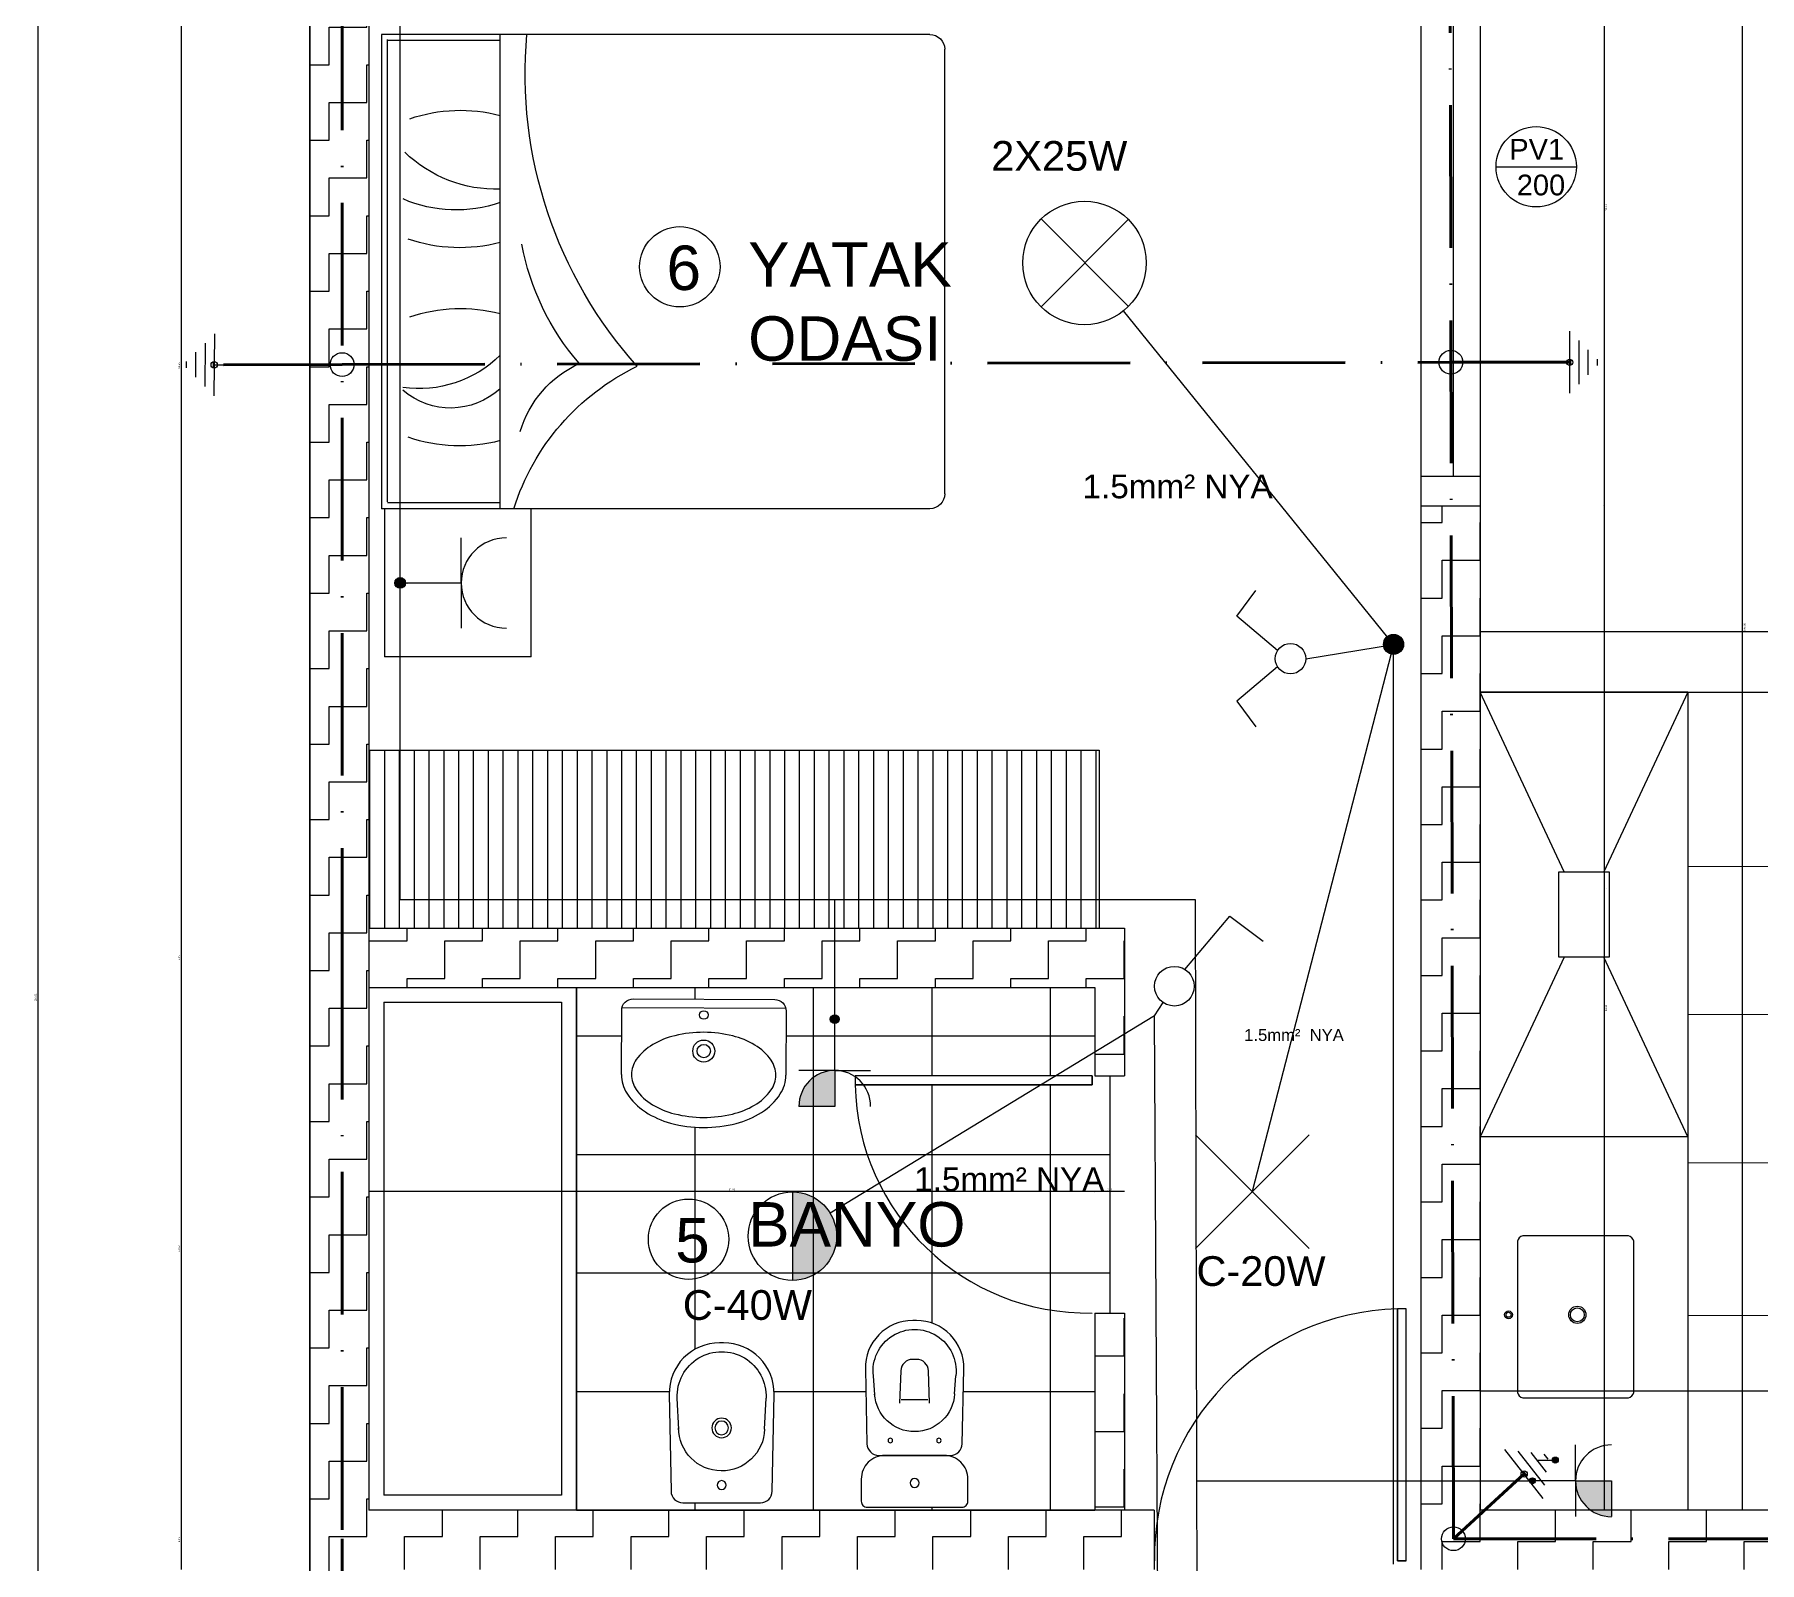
# Model space of a CAD drawing. Header units: millimetres. Extents: x 154 to 5560, y 36 to 724.
# Drawn here: x 1661.6 to 1806.7, y 348.1 to 476.6 of the extents above; entities that cross this region are included whole.
import ezdxf

# ---------------------------------------------------------------- set-up
doc = ezdxf.new("R2010")
doc.units = ezdxf.units.MM
doc.linetypes.add('ACAD_ISO10W100', pattern=[18, 12, -3, 0, -3])
for name, color, linetype in [('KUVVETLİ AKIM', 90, 'Continuous'), ('MİMARİ PLAN', 8, 'Continuous'), ('mobiliario', 252, 'Continuous'), ('SEMBOL LİSTESİ', 7, 'Continuous'), ('topraklama', 104, 'Continuous')]:
    doc.layers.add(name, color=color, linetype=linetype)
doc.styles.get("Standard").update_dxf_attribs({"font": 'arial.ttf'})
doc.styles.add('taho', font='tahoma.ttf')
doc.dimstyles.new('PATO', dxfattribs={"dimtxt": 0.15, "dimasz": 0.1, "dimexe": 0.02, "dimexo": 0, "dimgap": 0.1, "dimtad": 2, "dimzin": 1, "dimdsep": 46, "dimtxsty": 'taho', "dimblk": 'ARCHTICK', "dimcen": 0.1, "dimse1": 1, "dimse2": 1, "dimclrd": 256, "dimclre": 1, "dimclrt": 256, "dimadec": 0, "dimazin": 0, "dimtfac": 1, "dimtix": 1, "dimtmove": 0, "dimatfit": 3, "dimldrblk": 'ARCHTICK', "dimfxl": 1, "dimtolj": 1, "dimtzin": 0, "dimarcsym": 0})

# ---------------------------------------------------------------- blocks, each defined once
blk = doc.blocks.new('Bide (Alfa)')
blk.add_lwpolyline([(0.0393, 0.1707), (0.3669, 0.1768, -0.419647), (0.54, 0.0068), (0.54, -0.0068, -0.419647), (0.3669, -0.1768), (0.0393, -0.1707, -0.408801), (0, -0.1307), (0, 0.1307, -0.408801)], format="xyb", close=True)
for points in [[(0.2488, 0.1449), (0.353, 0.1498)], [(0.2471, -0.1449), (0.353, -0.1498)]]:
    blk.add_lwpolyline(points)
for centre, radius in [((0.0598, 0), 0.015), ((0.2527, 0), 0.033), ((0.2527, 0), 0.023)]:
    blk.add_circle(centre, radius)
for centre, radius, start, end in [((0.2527, 0), 0.145, 91.53378, 270), ((0.36, 0), 0.15, 267.32626, 92.68727)]:
    blk.add_arc(centre, radius, start, end)
blk = doc.blocks.new('Inodoro (Alfa)')
blk.add_line((0.3637, -0.045), (0.3637, 0.045))
for points in [[(0.02, 0.18), (0.095, 0.18, -0.414214), (0.175, 0.1), (0.175, -0.1, -0.414214), (0.095, -0.18), (0.02, -0.18, -0.414214), (0, -0.16), (0, 0.16, -0.414214)], [(0.2141, 0.1609), (0.4663, 0.1662, -0.420962), (0.63, 0.0063), (0.63, -0.0063, -0.420962), (0.4663, -0.1662), (0.2141, -0.1609, -0.407497), (0.175, -0.1209), (0.175, 0.1209, -0.407497)]]:
    blk.add_lwpolyline(points, format="xyb", close=True)
for points in [[(0.3825, 0.1348), (0.4433, 0.139)], [(0.3796, -0.1346), (0.4433, -0.139)]]:
    blk.add_lwpolyline(points)
blk.add_lwpolyline([(0.3513, 0.0506), (0.4606, 0.0468, -0.400574), (0.4988, 0.0068), (0.4988, -0.0068, -0.400574), (0.4606, -0.0468), (0.3513, -0.0506)], format="xyb")
for centre, radius in [((0.2251, 0.082), 0.0075), ((0.0819, 0), 0.015), ((0.2251, -0.082), 0.0075)]:
    blk.add_circle(centre, radius)
for centre, radius, start, end in [((0.39, 0), 0.135, 93.17103, 266.5168), ((0.46, 0), 0.14, 263.14977, 96.85023)]:
    blk.add_arc(centre, radius, start, end)
blk = doc.blocks.new('Lavabo 50 (Domo)')
blk.add_line((-0.2837, -0.03), (0.2837, -0.03))
for points in [[(-0.285, -0.2625), (-0.285, -0.04, -0.414214), (-0.245, 0), (0.245, 0, -0.414214), (0.285, -0.04), (0.285, -0.2625)], [(-0.285, -0.2625, 0.144534), (-0.2658, -0.3276, 0.107176), (-0.2015, -0.3915, 0.077729), (-0.1137, -0.4302, 0.064909), (0, -0.445, 0.064909), (0.1137, -0.4302, 0.077729), (0.2015, -0.3915, 0.107176), (0.2658, -0.3276, 0.144534), (0.285, -0.2625, 0.144534)]]:
    blk.add_lwpolyline(points, format="xyb")
blk.add_lwpolyline([(-0.25, -0.2625, 0.154232), (-0.2336, -0.3143, 0.106818), (-0.1768, -0.3668, 0.073468), (-0.1003, -0.3979, 0.059994), (0, -0.41, 0.059994), (0.1003, -0.3979, 0.073468), (0.1768, -0.3668, 0.106818), (0.2336, -0.3143, 0.154232), (0.25, -0.2625, 0.154232), (0.2336, -0.2107, 0.106818), (0.1768, -0.1582, 0.073468), (0.1003, -0.1271, 0.059994), (0, -0.115, 0.059994), (-0.1003, -0.1271, 0.073468), (-0.1768, -0.1582, 0.106818), (-0.2336, -0.2107, 0.154232)], format="xyb", close=True)
for centre, radius in [((0, -0.055), 0.015), ((0, -0.18), 0.038), ((0, -0.18), 0.023)]:
    blk.add_circle(centre, radius)
blk = doc.blocks.new('cama')
at = {"layer": 'mobiliario'}
for p, q in [((1571.2031, 1201.2835), (1573.0531, 1201.2835)), ((1572.6531, 1199.6835), (1572.6531, 1201.2835)), ((1572.6531, 1201.2635), (1573.0331, 1201.2635)), ((1573.0331, 1199.7065), (1573.0331, 1201.2665)), ((1573.0531, 1201.2835), (1573.0531, 1199.6835)), ((1571.1531, 1199.7335), (1571.1531, 1201.2335)), ((1571.2031, 1199.6835), (1573.0531, 1199.6835)), ((1572.6531, 1199.7035), (1573.0331, 1199.7035))]:
    blk.add_line(p, q, dxfattribs=at)
for centre, radius, start, end in [((1571.2031, 1201.2335), 0.05, 90, 180), ((1571.0939, 1201.1501), 1.4747, 318.03698, 5.18831), ((1572.7867, 1200.4946), 0.533, 71.25372, 104.50408), ((1572.6687, 1201.199), 0.4375, 267.9503, 314.41204), ((1572.8015, 1201.144), 0.4525, 250.84583, 293.30108), ((1571.7425, 1200.7307), 0.8515, 319.16834, 349.53351), ((1572.7898, 1201.0988), 0.5349, 255.20278, 288.96235), ((1572.7867, 1199.826), 0.533, 71.25372, 104.50408), ((1572.928, 1200.4805), 0.3921, 225.46948, 277.85533), ((1571.8439, 1199.4426), 0.8003, 17.51538, 64.34847), ((1572.2301, 1199.8368), 0.3712, 16.77731, 65.006), ((1572.8199, 1200.2691), 0.246, 227.28092, 311.0054), ((1572.7898, 1200.4302), 0.5349, 255.20278, 288.96235), ((1571.2031, 1199.7335), 0.05, 180, 270)]:
    blk.add_arc(centre, radius, start, end, dxfattribs=at)
blk = doc.blocks.new('_ARCHTICK')
at = {"color": 0, "linetype": 'ByBlock', "const_width": 0.15}
blk.add_lwpolyline([(-0.5, -0.5), (0.5, 0.5)], dxfattribs=at)
blk = doc.blocks.new('*D11')
at = {"layer": 'Defpoints', "color": 0, "transparency": 16777216}
for p in [(1686.07, 396.46), (1673.9, 352.48), (1686.07, 352.48)]:
    blk.add_point(p, dxfattribs=at)
at = {"layer": 'MİMARİ PLAN', "lineweight": -2, "transparency": 16777216}
blk.add_line((1673.9, 396.46), (1673.9, 352.48), dxfattribs=at)
at = {"layer": 'MİMARİ PLAN', "lineweight": -2, "transparency": 16777216, "xscale": 0.1, "yscale": 0.1, "zscale": 0.1}
for p, rotation in [((1673.9, 396.46), 90), ((1673.9, 352.48), 270)]:
    blk.add_blockref('_ARCHTICK', p, dxfattribs=dict(at, rotation=rotation))
at = {"layer": 'MİMARİ PLAN', "transparency": 16777216, "insert": (1673.72, 374.47), "char_height": 0.15, "attachment_point": 5, "rotation": 90, "style": 'taho'}
blk.add_mtext('\\A1;43.98', dxfattribs=at)
blk = doc.blocks.new('*D12')
at = {"layer": 'Defpoints', "color": 0, "transparency": 16777216}
for p in [(1686.07, 496.1), (1673.9, 401.45), (1686.07, 401.45)]:
    blk.add_point(p, dxfattribs=at)
at = {"layer": 'MİMARİ PLAN', "lineweight": -2, "transparency": 16777216}
blk.add_line((1673.9, 496.1), (1673.9, 401.45), dxfattribs=at)
at = {"layer": 'MİMARİ PLAN', "lineweight": -2, "transparency": 16777216, "xscale": 0.1, "yscale": 0.1, "zscale": 0.1}
for p, rotation in [((1673.9, 496.1), 90), ((1673.9, 401.45), 270)]:
    blk.add_blockref('_ARCHTICK', p, dxfattribs=dict(at, rotation=rotation))
at = {"layer": 'MİMARİ PLAN', "transparency": 16777216, "insert": (1673.72, 448.77), "char_height": 0.15, "attachment_point": 5, "rotation": 90, "style": 'taho'}
blk.add_mtext('\\A1;94.65', dxfattribs=at)
blk = doc.blocks.new('*D15')
at = {"layer": 'Defpoints', "color": 0, "transparency": 16777216}
for p in [(1783.18, 362.5), (1833.05, 352.48), (1783.18, 288.85)]:
    blk.add_point(p, dxfattribs=at)
at = {"layer": 'MİMARİ PLAN', "lineweight": -2, "transparency": 16777216}
blk.add_line((1833.05, 362.5), (1783.18, 362.5), dxfattribs=at)
at = {"layer": 'MİMARİ PLAN', "lineweight": -2, "transparency": 16777216, "xscale": 0.1, "yscale": 0.1, "zscale": 0.1, "rotation": 180}
blk.add_blockref('_ARCHTICK', (1783.18, 362.5), dxfattribs=at)
at = {"layer": 'MİMARİ PLAN', "lineweight": -2, "transparency": 16777216, "xscale": 0.1, "yscale": 0.1, "zscale": 0.1}
blk.add_blockref('_ARCHTICK', (1833.05, 362.5), dxfattribs=at)
at = {"layer": 'MİMARİ PLAN', "transparency": 16777216, "insert": (1808.12, 362.68), "char_height": 0.15, "attachment_point": 5, "style": 'taho'}
blk.add_mtext('\\A1;49.87', dxfattribs=at)
blk = doc.blocks.new('*D21')
at = {"layer": 'Defpoints', "color": 0, "transparency": 16777216}
for p in [(1717.98, 352.48), (1673.9, 347.49), (1722.96, 347.49)]:
    blk.add_point(p, dxfattribs=at)
at = {"layer": 'MİMARİ PLAN', "lineweight": -2, "transparency": 16777216}
blk.add_line((1673.9, 352.48), (1673.9, 347.49), dxfattribs=at)
at = {"layer": 'MİMARİ PLAN', "lineweight": -2, "transparency": 16777216, "xscale": 0.1, "yscale": 0.1, "zscale": 0.1}
for p, rotation in [((1673.9, 352.48), 90), ((1673.9, 347.49), 270)]:
    blk.add_blockref('_ARCHTICK', p, dxfattribs=dict(at, rotation=rotation))
at = {"layer": 'MİMARİ PLAN', "transparency": 16777216, "insert": (1673.72, 349.99), "char_height": 0.15, "attachment_point": 5, "rotation": 90, "style": 'taho'}
blk.add_mtext('\\A1;4.99', dxfattribs=at)
blk = doc.blocks.new('*D26')
at = {"layer": 'Defpoints', "color": 0, "transparency": 16777216}
for p in [(1684.7, 501.08), (1661.83, 290.15), (1684.7, 290.15)]:
    blk.add_point(p, dxfattribs=at)
at = {"layer": 'MİMARİ PLAN', "lineweight": -2, "transparency": 16777216}
blk.add_line((1661.83, 501.08), (1661.83, 290.15), dxfattribs=at)
at = {"layer": 'MİMARİ PLAN', "lineweight": -2, "transparency": 16777216, "xscale": 0.1, "yscale": 0.1, "zscale": 0.1}
for p, rotation in [((1661.83, 501.08), 90), ((1661.83, 290.15), 270)]:
    blk.add_blockref('_ARCHTICK', p, dxfattribs=dict(at, rotation=rotation))
at = {"layer": 'MİMARİ PLAN', "transparency": 16777216, "insert": (1661.65, 395.61), "char_height": 0.15, "attachment_point": 5, "rotation": 90, "style": 'taho'}
blk.add_mtext('\\A1;210.93', dxfattribs=at)
blk = doc.blocks.new('*D32')
at = {"layer": 'Defpoints', "color": 0, "transparency": 16777216}
for p in [(1717.98, 401.45), (1673.9, 396.46), (1722.96, 396.46)]:
    blk.add_point(p, dxfattribs=at)
at = {"layer": 'MİMARİ PLAN', "lineweight": -2, "transparency": 16777216}
blk.add_line((1673.9, 401.45), (1673.9, 396.46), dxfattribs=at)
at = {"layer": 'MİMARİ PLAN', "lineweight": -2, "transparency": 16777216, "xscale": 0.1, "yscale": 0.1, "zscale": 0.1}
for p, rotation in [((1673.9, 401.45), 90), ((1673.9, 396.46), 270)]:
    blk.add_blockref('_ARCHTICK', p, dxfattribs=dict(at, rotation=rotation))
at = {"layer": 'MİMARİ PLAN', "transparency": 16777216, "insert": (1673.72, 398.95), "char_height": 0.15, "attachment_point": 5, "rotation": 90, "style": 'taho'}
blk.add_mtext('\\A1;4.99', dxfattribs=at)
blk = doc.blocks.new('*D39')
at = {"layer": 'Defpoints', "color": 0, "transparency": 16777216}
for p in [(1783.18, 487.2), (1783.18, 436.96), (1793.6, 436.96)]:
    blk.add_point(p, dxfattribs=at)
at = {"layer": 'MİMARİ PLAN', "lineweight": -2, "transparency": 16777216}
blk.add_line((1793.6, 487.2), (1793.6, 436.96), dxfattribs=at)
at = {"layer": 'MİMARİ PLAN', "lineweight": -2, "transparency": 16777216, "xscale": 0.1, "yscale": 0.1, "zscale": 0.1}
for p, rotation in [((1793.6, 487.2), 90), ((1793.6, 436.96), 270)]:
    blk.add_blockref('_ARCHTICK', p, dxfattribs=dict(at, rotation=rotation))
at = {"layer": 'MİMARİ PLAN', "transparency": 16777216, "insert": (1793.78, 462.08), "char_height": 0.15, "attachment_point": 5, "rotation": 90, "style": 'taho'}
blk.add_mtext('\\A1;50.23', dxfattribs=at)
blk = doc.blocks.new('*D40')
at = {"layer": 'Defpoints', "color": 0, "transparency": 16777216}
for p in [(1783.18, 436.96), (1783.18, 352.48), (1793.6, 352.48)]:
    blk.add_point(p, dxfattribs=at)
at = {"layer": 'MİMARİ PLAN', "lineweight": -2, "transparency": 16777216}
blk.add_line((1793.6, 436.96), (1793.6, 352.48), dxfattribs=at)
at = {"layer": 'MİMARİ PLAN', "lineweight": -2, "transparency": 16777216, "xscale": 0.1, "yscale": 0.1, "zscale": 0.1}
for p, rotation in [((1793.6, 436.96), 90), ((1793.6, 352.48), 270)]:
    blk.add_blockref('_ARCHTICK', p, dxfattribs=dict(at, rotation=rotation))
at = {"layer": 'MİMARİ PLAN', "transparency": 16777216, "insert": (1793.78, 394.72), "char_height": 0.15, "attachment_point": 5, "rotation": 90, "style": 'taho'}
blk.add_mtext('\\A1;84.48', dxfattribs=at)
blk = doc.blocks.new('*D41')
at = {"layer": 'Defpoints', "color": 0, "transparency": 16777216}
for p in [(1783.18, 501.08), (1783.18, 352.48), (1805.23, 352.48)]:
    blk.add_point(p, dxfattribs=at)
at = {"layer": 'MİMARİ PLAN', "lineweight": -2, "transparency": 16777216}
blk.add_line((1805.23, 501.08), (1805.23, 352.48), dxfattribs=at)
at = {"layer": 'MİMARİ PLAN', "lineweight": -2, "transparency": 16777216, "xscale": 0.1, "yscale": 0.1, "zscale": 0.1}
for p, rotation in [((1805.23, 501.08), 90), ((1805.23, 352.48), 270)]:
    blk.add_blockref('_ARCHTICK', p, dxfattribs=dict(at, rotation=rotation))
at = {"layer": 'MİMARİ PLAN', "transparency": 16777216, "insert": (1805.41, 426.78), "char_height": 0.15, "attachment_point": 5, "rotation": 90, "style": 'taho'}
blk.add_mtext('\\A1;148.60', dxfattribs=at)
blk = doc.blocks.new('*D57')
at = {"layer": 'Defpoints', "color": 0, "transparency": 16777216}
for p in [(1783.18, 426.38), (1783.18, 404.84), (1911.09, 404.84)]:
    blk.add_point(p, dxfattribs=at)
at = {"layer": 'MİMARİ PLAN', "lineweight": -2, "transparency": 16777216}
blk.add_line((1911.09, 426.38), (1783.18, 426.38), dxfattribs=at)
at = {"layer": 'MİMARİ PLAN', "lineweight": -2, "transparency": 16777216, "xscale": 0.1, "yscale": 0.1, "zscale": 0.1, "rotation": 180}
blk.add_blockref('_ARCHTICK', (1783.18, 426.38), dxfattribs=at)
at = {"layer": 'MİMARİ PLAN', "lineweight": -2, "transparency": 16777216, "xscale": 0.1, "yscale": 0.1, "zscale": 0.1}
blk.add_blockref('_ARCHTICK', (1911.09, 426.38), dxfattribs=at)
at = {"layer": 'MİMARİ PLAN', "transparency": 16777216, "insert": (1847.14, 426.55), "char_height": 0.15, "attachment_point": 5, "style": 'taho'}
blk.add_mtext('\\A1;127.91', dxfattribs=at)
blk = doc.blocks.new('*D92')
at = {"layer": 'Defpoints', "color": 0, "transparency": 16777216}
for p in [(1689.69, 379.28), (1689.69, 349.3), (1750.77, 349.3)]:
    blk.add_point(p, dxfattribs=at)
at = {"layer": 'MİMARİ PLAN', "lineweight": -2, "transparency": 16777216}
blk.add_line((1750.77, 379.28), (1689.69, 379.28), dxfattribs=at)
at = {"layer": 'MİMARİ PLAN', "lineweight": -2, "transparency": 16777216, "xscale": 0.1, "yscale": 0.1, "zscale": 0.1, "rotation": 180}
blk.add_blockref('_ARCHTICK', (1689.69, 379.28), dxfattribs=at)
at = {"layer": 'MİMARİ PLAN', "lineweight": -2, "transparency": 16777216, "xscale": 0.1, "yscale": 0.1, "zscale": 0.1}
blk.add_blockref('_ARCHTICK', (1750.77, 379.28), dxfattribs=at)
at = {"layer": 'MİMARİ PLAN', "transparency": 16777216, "insert": (1720.23, 379.45), "char_height": 0.15, "attachment_point": 5, "style": 'taho'}
blk.add_mtext('\\A1;61.08', dxfattribs=at)
blk = doc.blocks.new('*D93')
at = {"layer": 'Defpoints', "color": 0, "transparency": 16777216}
for p in [(1750.77, 379.28), (1753.26, 365.87), (1750.77, 349.3)]:
    blk.add_point(p, dxfattribs=at)
at = {"layer": 'MİMARİ PLAN', "lineweight": -2, "transparency": 16777216}
blk.add_line((1753.26, 379.28), (1750.77, 379.28), dxfattribs=at)
at = {"layer": 'MİMARİ PLAN', "lineweight": -2, "transparency": 16777216, "xscale": 0.1, "yscale": 0.1, "zscale": 0.1, "rotation": 180}
blk.add_blockref('_ARCHTICK', (1750.77, 379.28), dxfattribs=at)
at = {"layer": 'MİMARİ PLAN', "lineweight": -2, "transparency": 16777216, "xscale": 0.1, "yscale": 0.1, "zscale": 0.1}
blk.add_blockref('_ARCHTICK', (1753.26, 379.28), dxfattribs=at)
at = {"layer": 'MİMARİ PLAN', "transparency": 16777216, "insert": (1752.02, 379.45), "char_height": 0.15, "attachment_point": 5, "style": 'taho'}
blk.add_mtext('\\A1;2.49', dxfattribs=at)

msp = doc.modelspace()

# ---------------------------------------------------------------- hatches: boundary and pattern name
at = {"layer": 'KUVVETLİ AKIM'}
h = msp.add_hatch(color=256, dxfattribs=at)
h.dxf.hatch_style = 1
h.paths.add_polyline_path([(1692.315, 430.941), (1692.315, 430.488), (1692.767, 430.488, 0.4142136)])
h.paths.add_polyline_path([(1692.767, 430.488), (1692.315, 430.488), (1692.315, 430.036, 0.4142136)])
h.paths.add_polyline_path([(1692.315, 430.488), (1692.315, 430.941, 0.4142136), (1691.862, 430.488, 0.4142136), (1692.315, 430.036)])
h = msp.add_hatch(color=256, dxfattribs=at)
h.dxf.hatch_style = 1
h.paths.add_polyline_path([(1775.357, 425.973), (1775.888, 425.318), (1775.888, 424.476, 0.4142136), (1776.73, 425.318, 0.6310589)])
h.paths.add_polyline_path([(1775.357, 425.973, 0.2261973), (1775.045, 425.318, 0.0404664), (1775.056, 425.183), (1775.888, 425.318)])
h.paths.add_polyline_path([(1775.888, 425.318), (1775.056, 425.183, 0.2974312), (1775.677, 424.502)])
h.paths.add_polyline_path([(1775.888, 425.318), (1775.677, 424.502, 0.0632405), (1775.888, 424.476)], flags=17)
h = msp.add_hatch(color=256, dxfattribs=at)
h.dxf.hatch_style = 1
h.paths.add_polyline_path([(1728.502, 393.783, 0.4142136), (1728.876, 393.41), (1728.876, 393.783), (1729.249, 393.783, 1.0001915)])
h.paths.add_polyline_path([(1729.249, 393.783), (1728.876, 393.783), (1728.876, 393.41, 0.4141014)], flags=0)
h = msp.add_hatch(color=256, dxfattribs=at)
h.dxf.hatch_style = 1
h.paths.add_polyline_path([(1729.249, 393.783), (1728.876, 393.783), (1728.876, 393.41, 0.4141014)])
h = msp.add_hatch(color=256, dxfattribs=at)
h.dxf.hatch_style = 1
h.paths.add_polyline_path([(1789.245, 356.69), (1789.498, 356.69), (1789.751, 356.69, 1)])
h.paths.add_polyline_path([(1789.751, 356.69), (1789.498, 356.69), (1789.245, 356.69, 1)])
h = msp.add_hatch(color=256, dxfattribs=at)
h.dxf.hatch_style = 1
h.paths.add_polyline_path([(1787.322, 354.949), (1787.575, 354.949), (1787.828, 354.949, 1)])
h.paths.add_polyline_path([(1787.828, 354.949), (1787.575, 354.949), (1787.322, 354.949, 1)])
at = {"layer": 'MİMARİ PLAN'}
h = msp.add_hatch(dxfattribs=at)
h.set_pattern_fill('ZIGZAG', color=256, style=0)
h.set_pattern_definition([(0, (1721.262, 588.375), (3.175, 3.175), [3.175, -3.175]), (90, (1724.437, 588.375), (-3.175, 3.175), [3.175, -3.175])])
h.paths.add_polyline_path([(1689.687, 347.494), (1714.621, 347.494), (1755.757, 347.494), (1755.757, 352.481), (1689.687, 352.481), (1689.687, 496.096), (1702.157, 496.096), (1702.157, 501.082), (1684.701, 501.082), (1684.701, 290.148), (1708.387, 290.148), (1708.387, 295.134), (1689.687, 295.134)])
h = msp.add_hatch(dxfattribs=at)
h.set_pattern_fill('ZIGZAG', color=256, style=0)
h.set_pattern_definition([(0, (1716.4898, 622.8853), (3.175, 3.175), [3.175, -3.175]), (90, (1719.6648, 622.8853), (-3.175, 3.175), [3.175, -3.175])])
h.paths.add_polyline_path([(1783.183, 436.965), (1778.197, 436.965), (1778.197, 347.494), (1783.183, 347.494), (1833.05, 347.494), (1833.05, 352.481), (1783.183, 352.481)])
h = msp.add_hatch(dxfattribs=at)
h.set_pattern_fill('_USER', color=256, scale=1.246665, angle=90, pattern_type=0)
h.set_pattern_definition([(90, (-57556.7487, -20606.3224), (-1.24666524, 8e-17), [])])
h.paths.add_polyline_path([(1751.132, 416.406), (1689.687, 416.406), (1689.687, 401.446), (1751.132, 401.446)])
h = msp.add_hatch(dxfattribs=at)
h.set_pattern_fill('ZIGZAG', color=256, style=0)
h.set_pattern_definition([(0, (1721.462, 590.875), (3.175, 3.175), [3.175, -3.175]), (90, (1724.637, 590.875), (-3.175, 3.175), [3.175, -3.175])])
h.paths.add_polyline_path([(1753.264, 401.446), (1689.687, 401.446), (1689.687, 396.459), (1750.77, 396.459), (1750.77, 389.01), (1753.264, 389.01)])
h.paths.add_polyline_path([(1753.264, 369.047), (1750.77, 369.047), (1750.77, 352.481), (1753.264, 352.481)])
h = msp.add_hatch(dxfattribs=at)
h.set_pattern_fill('_USER,_O', color=256, scale=9.973322, double=1, pattern_type=0)
h.set_pattern_definition([(0, (1707.141, 352.481), (0, 9.9733), []), (90, (1707.141, 352.481), (-9.9733, 6e-16), [])])
h.paths.add_polyline_path([(1752.017, 389.01), (1750.77, 389.01), (1750.77, 396.459), (1707.141, 396.459), (1707.141, 352.481), (1750.77, 352.481), (1750.77, 369.047), (1752.017, 369.047)])
h.paths.add_polyline_path([(1723.768, 362.24), (1723.617, 354.072, -0.4088006), (1722.62, 353.094), (1716.1, 353.094, -0.4088006), (1715.103, 354.072), (1714.952, 362.24, -0.4196473), (1719.19, 366.558), (1719.53, 366.558, -0.4196473)], flags=16)
h.paths.add_polyline_path([(1723.096, 361.894), (1722.974, 359.298, -0.9603129), (1715.75, 359.199), (1715.624, 361.895, -1.047913)], flags=0)
h.paths.add_polyline_path([(1735.437, 368.433), (1735.75, 368.433, -0.4198898), (1739.739, 364.366), (1739.605, 358.066, -0.4085601), (1738.608, 357.088), (1738.087, 357.088, -0.4142136), (1740.082, 355.093), (1740.082, 353.223, -0.4142136), (1739.583, 352.725), (1731.604, 352.725, -0.4142136), (1731.106, 353.223), (1731.106, 355.093, -0.4142136), (1733.1, 357.088), (1732.579, 357.088, -0.4074975), (1731.582, 358.062), (1731.449, 364.352, -0.4209617)], flags=16)
h.paths.add_polyline_path([(1739.059, 363.778), (1738.955, 362.262, -0.9358352), (1732.238, 362.189), (1732.128, 363.778, -1.127322)], flags=0)
h.paths.add_polyline_path([(1730.592, 388.262), (1730.592, 389.01), (1750.539, 389.01), (1750.539, 388.262), (1732.587, 388.262)], flags=16)
h.paths.add_polyline_path([(1720.183, 359.395, -1), (1718.537, 359.395, -1)], flags=0)
h.paths.add_polyline_path([(1719.934, 359.395, -1), (1718.787, 359.395, -1)], flags=0)
h.paths.add_polyline_path([(1733.736, 358.336, -1), (1733.362, 358.336, -1)], flags=0)
h.paths.add_polyline_path([(1720.59, 385.016, -0.0649089), (1717.828, 384.668, -0.0649089), (1715.069, 385.04, -0.0777285), (1712.941, 385.987, -0.107176), (1711.388, 387.547, -0.1445341), (1710.929, 389.129), (1710.952, 394.531, -0.4142136), (1711.928, 395.497), (1723.823, 395.445, -0.4142136), (1724.79, 394.47), (1724.766, 389.068, -0.1445341), (1724.293, 387.49, -0.107176), (1722.726, 385.944, -0.0777285)], flags=16)
h.paths.add_polyline_path([(1720.267, 385.8, -0.0599938), (1717.832, 385.518, -0.0599938), (1715.399, 385.822, -0.0734683), (1713.545, 386.585, -0.1068178), (1712.17, 387.867, -0.154232), (1711.778, 389.125, -0.154232), (1712.181, 390.38, -0.1068178), (1713.567, 391.649, -0.0734683), (1715.428, 392.397, -0.0599938), (1717.863, 392.679, -0.0599938), (1720.296, 392.376, -0.0734683), (1722.15, 391.612, -0.1068178), (1723.525, 390.33, -0.154232), (1723.917, 389.072, -0.154232), (1723.514, 387.817, -0.1068178), (1722.128, 386.548, -0.0734683)], flags=0)
h.paths.add_polyline_path([(1719.734, 354.585, -1), (1718.986, 354.585, -1)], flags=0)
h.paths.add_polyline_path([(1737.825, 358.336, -1), (1737.451, 358.336, -1)], flags=0)
h.paths.add_polyline_path([(1735.968, 354.767, -1), (1735.22, 354.767, -1)], flags=0)
h.paths.add_polyline_path([(1716.934, 391.101, -1), (1718.779, 391.101, -1)], flags=0)
h.paths.add_polyline_path([(1717.298, 391.101, -1), (1718.415, 391.101, -1)], flags=0)
h.paths.add_polyline_path([(1717.505, 394.136, -1), (1718.234, 394.136, -1)], flags=0)
at = {"layer": 'SEMBOL LİSTESİ'}
h = msp.add_hatch(dxfattribs=at)
h.set_pattern_fill('ANGLE', color=256, scale=0.261358, angle=269.62075)
h.set_pattern_definition([(269.6207, (1589.2906, 501.647), (1.825546, -0.012084), [1.3277, -0.497887]), (359.6207, (1589.2906, 501.647), (0.012084, 1.825546), [1.3277, -0.497887])])
h.paths.add_polyline_path([(1676.407, 448.836, 1), (1676.929, 448.836, 1)])
h = msp.add_hatch(dxfattribs=at)
h.set_pattern_fill('ANGLE', color=256, scale=0.261358, angle=90)
h.set_pattern_definition([(90, (1878.4328, 396.819), (-1.825586, 6e-16), [1.3277, -0.497887]), (180, (1878.4328, 396.819), (-7e-16, -1.825586), [1.3277, -0.497887])])
h.paths.add_polyline_path([(1790.969, 449.05, 1), (1790.446, 449.05, 1)])
h = msp.add_hatch(color=256, dxfattribs=at)
h.dxf.hatch_style = 1
h.paths.add_polyline_path([(1725.857, 386.451), (1728.876, 386.451), (1728.876, 389.469, 0.4142136)])
h = msp.add_hatch(color=256, dxfattribs=at)
h.dxf.hatch_style = 1
h.paths.add_polyline_path([(1725.313, 371.804, 0.4142136), (1729.035, 375.526, 0.4142136), (1725.313, 379.248)])
h = msp.add_hatch(dxfattribs=at)
h.set_pattern_fill('ANGLE', color=256, scale=0.261358, angle=128.09578)
h.set_pattern_definition([(128.0958, (1888.1405, 368.5443), (-1.4367, -1.126346), [1.3277, -0.497887]), (218.0958, (1888.1405, 368.5443), (1.126346, -1.4367), [1.3277, -0.497887])])
h.paths.add_polyline_path([(1787.138, 355.525, 1), (1786.616, 355.525, 1)])
h = msp.add_hatch(color=256, dxfattribs=at)
h.dxf.hatch_style = 1
h.paths.add_polyline_path([(1794.216, 351.931), (1794.216, 354.949), (1791.197, 354.949, 0.4142136)])

# ---------------------------------------------------------------- linework, layer by layer
at = {"layer": 'KUVVETLİ AKIM'}
for p, q in [((1692.315, 430.488), (1692.315, 482.859)), ((1775.888, 425.318), (1753.159, 453.369)), ((1692.315, 403.827), (1692.315, 430.488)), ((1692.315, 430.488), (1692.815, 430.488)), ((1692.815, 430.488), (1692.892, 430.477)), ((1775.888, 425.318), (1764.002, 379.276)), ((1768.498, 424.112), (1775.888, 425.318)), ((1775.888, 412.088), (1775.888, 425.318)), ((1775.888, 402.955), (1775.888, 412.088)), ((1759.217, 403.827), (1692.315, 403.827)), ((1728.876, 393.783), (1728.876, 403.827)), ((1759.461, 316.05), (1759.217, 403.827)), ((1775.888, 379.276), (1775.888, 402.955)), ((1755.767, 394.064), (1756.515, 395.176)), ((1755.767, 394.064), (1728.492, 377.461)), ((1728.876, 393.092), (1728.876, 393.783)), ((1756.34, 298.462), (1755.767, 394.064)), ((1775.888, 376.435), (1775.888, 379.276)), ((1775.888, 374.163), (1775.888, 376.435)), ((1775.888, 347.938), (1775.888, 374.163)), ((1788.012, 356.69), (1789.498, 356.69)), ((1759.353, 354.949), (1786.089, 354.949)), ((1786.089, 354.949), (1787.575, 354.949))]:
    msp.add_line(p, q, dxfattribs=at)
for centre, radius in [((1692.315, 430.488), 0.453), ((1775.888, 425.318), 0.843), ((1728.876, 393.783), 0.373), ((1789.498, 356.69), 0.253), ((1787.575, 354.949), 0.253)]:
    msp.add_circle(centre, radius, dxfattribs=at)
at = {"layer": 'MİMARİ PLAN', "ltscale": 0.2}
for p, q in [((1684.701, 501.082), (1684.701, 290.148)), ((1689.687, 496.096), (1689.687, 352.481))]:
    msp.add_line(p, q, dxfattribs=at)
at = {"layer": 'MİMARİ PLAN'}
for p, q in [((1778.197, 487.196), (1778.197, 436.965)), ((1783.183, 487.196), (1783.183, 436.965)), ((1780.898, 484.702), (1780.898, 439.458)), ((1784.51, 465.498), (1791.272, 465.498)), ((1778.197, 439.458), (1783.183, 439.458)), ((1778.197, 436.965), (1783.183, 436.965)), ((1778.197, 436.965), (1778.197, 347.494)), ((1783.183, 436.965), (1783.183, 352.481)), ((1690.989, 436.732), (1690.989, 424.265, 7.433)), ((1703.346, 436.732), (1690.989, 436.732)), ((1703.346, 424.265, 7.433), (1703.346, 436.732)), ((1703.346, 424.265, 7.433), (1690.989, 424.265, 7.433)), ((1783.183, 421.285), (1800.637, 421.285)), ((1783.183, 421.285), (1911.095, 421.285)), ((1800.637, 421.285), (1783.183, 421.285)), ((1790.236, 406.172), (1783.183, 421.285)), ((1800.637, 421.285), (1793.584, 406.172)), ((1800.637, 421.285), (1800.637, 352.481)), ((1689.687, 416.406), (1751.132, 416.406)), ((1751.132, 416.406), (1751.132, 401.446)), ((1689.687, 401.446), (1753.264, 401.446)), ((1753.264, 401.446), (1753.264, 389.01)), ((1790.236, 398.998), (1783.183, 383.885)), ((1800.637, 383.885), (1793.584, 398.998)), ((1689.687, 396.459), (1750.77, 396.459)), ((1707.141, 396.459), (1707.141, 352.481)), ((1750.77, 396.459), (1750.77, 389.01)), ((1690.934, 395.212), (1690.934, 353.728)), ((1690.934, 395.212), (1705.894, 395.212)), ((1705.894, 395.212), (1705.894, 353.728)), ((1750.77, 389.01), (1753.264, 389.01)), ((1752.017, 389.01), (1752.017, 369.047)), ((1800.637, 383.885), (1783.183, 383.885)), ((1750.77, 369.047), (1750.77, 352.481)), ((1750.77, 369.047), (1753.264, 369.047)), ((1753.264, 369.047), (1753.264, 352.481)), ((1705.894, 353.728), (1690.934, 353.728)), ((1755.757, 352.481), (1689.687, 352.481)), ((1755.757, 352.481), (1755.757, 347.494)), ((1833.05, 352.481), (1783.183, 352.481))]:
    msp.add_line(p, q, dxfattribs=at)
at = {"layer": 'MİMARİ PLAN', "lineweight": 9, "ltscale": 0.06}
for p, q in [((1906.108, 406.637), (1800.637, 406.637)), ((1906.108, 394.171), (1800.637, 394.171)), ((1906.108, 381.704), (1800.637, 381.704)), ((1906.108, 368.854), (1800.637, 368.854))]:
    msp.add_line(p, q, dxfattribs=at)
at = {"layer": 'MİMARİ PLAN'}
for points in [[(1985.895, 62.683), (1684.701, 62.683), (1684.701, 676.042), (1985.895, 676.042), (1985.895, 62.683)], [(1786.305, 375.099), (1786.305, 362.386)], [(1795.647, 375.551), (1786.754, 375.551)], [(1796.096, 362.386), (1796.096, 375.099)], [(1786.754, 361.934), (1795.647, 361.934)]]:
    msp.add_lwpolyline(points, dxfattribs=at)
for points in [[(1789.801, 406.172), (1794.02, 406.172), (1794.02, 398.998), (1789.801, 398.998)], [(1793.799, 404.78), (1793.799, 404.78), (1793.799, 404.78), (1793.799, 404.78)]]:
    msp.add_lwpolyline(points, close=True, dxfattribs=at)
for points in [[(1750.539, 389.01), (1730.592, 389.01), (1730.592, 388.262), (1732.587, 388.262), (1750.539, 388.262), (1750.539, 389.01), (1750.539, 388.262), (1730.592, 388.262, 0.4137937), (1750.539, 369.063, 1.2315284)], [(1776.961, 348.21), (1776.961, 369.403), (1776.213, 369.403), (1776.213, 348.21), (1776.213, 348.21), (1776.961, 348.21), (1776.213, 348.21), (1776.213, 369.403, 0.4110686), (1755.768, 348.21, 0.9647059)]]:
    msp.add_lwpolyline(points, format="xyb", dxfattribs=at)
for centre, radius in [((1787.891, 465.498), 3.381), ((1715.845, 457.083), 3.381), ((1716.575, 375.27), 3.381), ((1785.565, 368.914), 0.328), ((1785.565, 368.914), 0.211), ((1791.35, 368.914), 0.724), ((1791.35, 368.914), 0.588)]:
    msp.add_circle(centre, radius, dxfattribs=at)
for centre, start, end in [((1786.862, 374.995), 100.91365, 169.44477), ((1795.54, 374.995), 10.55523, 79.08635), ((1786.862, 362.49), 190.55523, 259.08635), ((1795.54, 362.49), 280.91365, 349.44477)]:
    msp.add_arc(centre, 0.566, start, end, dxfattribs=at)
at = {"layer": 'SEMBOL LİSTESİ', "color": 7, "linetype": 'Continuous'}
for p, q in [((1746.259, 453.75), (1753.604, 461.095)), ((1753.604, 453.75), (1746.259, 461.095)), ((1768.788, 374.491), (1759.217, 384.061)), ((1759.217, 374.491), (1768.788, 384.061))]:
    msp.add_line(p, q, dxfattribs=at)
at = {"layer": 'SEMBOL LİSTESİ'}
for p, q in [((1676.685, 451.45), (1676.651, 446.223)), ((1790.708, 446.437), (1790.708, 451.664)), ((1675.107, 449.892), (1675.093, 447.801)), ((1675.896, 450.671), (1675.872, 447.012)), ((1791.492, 447.221), (1791.492, 450.88)), ((1792.276, 448.005), (1792.276, 450.096)), ((1674.317, 449.113), (1674.314, 448.59)), ((1676.668, 448.836), (1677.452, 448.831)), ((1790.708, 449.05), (1789.924, 449.05)), ((1793.06, 448.789), (1793.06, 449.312)), ((1697.451, 430.477), (1697.451, 434.276)), ((1697.451, 430.477), (1692.892, 430.477)), ((1697.451, 430.477), (1697.451, 426.678)), ((1728.876, 389.469), (1728.876, 393.092)), ((1728.876, 389.469), (1725.857, 389.469)), ((1728.876, 389.469), (1731.894, 389.469)), ((1728.876, 389.469), (1728.876, 386.451)), ((1728.876, 386.451), (1725.857, 386.451)), ((1725.313, 379.248), (1725.313, 371.804)), ((1788.49, 353.468), (1785.265, 357.582)), ((1788.623, 354.569), (1786.365, 357.448)), ((1788.756, 355.67), (1787.466, 357.315)), ((1788.89, 356.771), (1788.567, 357.182)), ((1791.197, 354.949), (1791.197, 357.968)), ((1786.877, 355.525), (1786.26, 355.041)), ((1791.197, 354.949), (1787.575, 354.949)), ((1791.197, 354.949), (1791.197, 351.931)), ((1791.197, 354.949), (1794.216, 354.949)), ((1794.216, 354.949), (1794.216, 351.931))]:
    msp.add_line(p, q, dxfattribs=at)
at = {"layer": 'SEMBOL LİSTESİ', "color": 7}
for p, q in [((1762.699, 427.696), (1764.308, 429.855)), ((1766.136, 424.799), (1762.699, 427.696)), ((1766.136, 423.425), (1762.699, 420.529)), ((1762.699, 420.529), (1764.308, 418.37)), ((1758.341, 397.969), (1762.114, 402.446)), ((1762.114, 402.446), (1764.926, 400.351))]:
    msp.add_line(p, q, dxfattribs=at)
for centre, radius in [((1749.889, 457.404), 5.194), ((1767.217, 424.112), 1.281), ((1757.447, 396.56), 1.668)]:
    msp.add_circle(centre, radius, dxfattribs=at)
at = {"layer": 'SEMBOL LİSTESİ'}
for centre, radius in [((1780.715, 449.05), 1), ((1676.668, 448.836), 0.261), ((1687.427, 448.854), 1), ((1790.708, 449.05), 0.261), ((1725.313, 375.526), 3.722), ((1786.877, 355.525), 0.261), ((1780.924, 350.071), 1)]:
    msp.add_circle(centre, radius, dxfattribs=at)
for centre, radius, start, end in [((1701.249, 430.477), 3.799, 90, 270), ((1728.876, 386.451), 3.019, 0, 180), ((1794.216, 354.949), 3.019, 90, 270)]:
    msp.add_arc(centre, radius, start, end, dxfattribs=at)
at = {"layer": 'topraklama', "linetype": 'ACAD_ISO10W100', "lineweight": 60}
for p, q in [((1687.427, 498.672), (1687.427, 399.036)), ((1780.924, 350.071), (1780.612, 498.36)), ((1687.427, 448.854), (1677.452, 448.831)), ((1687.427, 448.854), (1780.715, 449.05)), ((1780.715, 449.05), (1790.708, 449.05)), ((1687.427, 399.036), (1687.427, 350.071)), ((1780.924, 350.071), (1786.877, 355.525)), ((1687.427, 350.071), (1687.427, 292.724)), ((1780.924, 350.071), (1908.835, 350.071))]:
    msp.add_line(p, q, dxfattribs=at)

# ---------------------------------------------------------------- block references
at = {"layer": 'MİMARİ PLAN', "xscale": -24.93330478854162, "yscale": 24.93330478854162, "zscale": 24.93330478854162}
msp.add_blockref('cama', (40912.166, -29475.341), dxfattribs=at)
at = {"layer": 'MİMARİ PLAN'}
for name, p, xscale, yscale, zscale, rotation in [('Lavabo 50 (Domo)', (1717.875, 395.471), 24.27686269728546, 24.27686269728546, 24.27686269728546, 359.7490825981159), ('Inodoro (Alfa)', (1735.594, 352.725), -24.93330478854162, 24.93330478854162, 24.93330478854162, 270.0000000006721), ('Bide (Alfa)', (1719.36, 353.094), -24.93330478854162, 24.93330478854162, 24.93330478854162, 270.0000000006721)]:
    msp.add_blockref(name, p, dxfattribs=dict(at, xscale=xscale, yscale=yscale, zscale=zscale, rotation=rotation))

# ---------------------------------------------------------------- texts
at = {"attachment_point": 1}
for s, width, insert, char_height in [('2X25W', 21.27453, (1742.041, 467.663), 2.5), ('1.5mm² NYA', 16.33195, (1749.731, 439.607), 2), ('1.5mm²  NYA', 8.58477, (1763.323, 392.952), 1), ('1.5mm² NYA', 16.33195, (1735.566, 381.318), 2), ('C-20W', 21.27453, (1759.308, 373.842), 2.5), ('C-40W', 21.27453, (1716.093, 370.987), 2.5)]:
    msp.add_mtext_dynamic_manual_height_columns(s, width=width, gutter_width=20, heights=[0], dxfattribs=dict(at, insert=insert, char_height=char_height))
at = {"layer": 'MİMARİ PLAN', "attachment_point": 1}
for s, width, insert, char_height in [('PV1', 3.74, (1785.631, 467.844), 1.7453), ('200', 3.74, (1786.26, 464.837), 1.7453), ('6', 3.74, (1714.725, 458.869), 3.74), ('YATAK  ODASI', 29.10103, (1721.591, 459.153), 3.74), ('BANYO', 29.10103, (1721.591, 378.395), 3.74), ('5', 3.74, (1715.454, 377.055), 3.74)]:
    msp.add_mtext_dynamic_manual_height_columns(s, width=width, gutter_width=311.666, heights=[0], dxfattribs=dict(at, insert=insert, char_height=char_height))

# ---------------------------------------------------------------- dimensions: what is measured, and where the dimension line sits
at = {"layer": 'MİMARİ PLAN'}
for base, p1, p2, picture, middle in [((1661.827, 290.148), (1684.701, 501.082), (1684.701, 290.148), '*D26', (1661.649, 395.615)), ((1805.234, 352.481), (1783.183, 501.082), (1783.183, 352.481), '*D41', (1805.412, 426.782)), ((1673.901, 401.446), (1686.075, 496.096), (1686.075, 401.446), '*D12', (1673.723, 448.771)), ((1793.602, 436.965), (1783.183, 487.196), (1783.183, 436.965), '*D39', (1793.78, 462.08)), ((1793.602, 352.481), (1783.183, 436.965), (1783.183, 352.481), '*D40', (1793.781, 394.723)), ((1673.901, 396.459), (1717.977, 401.446), (1722.964, 396.459), '*D32', (1673.723, 398.952)), ((1673.901, 352.481), (1686.075, 396.459), (1686.075, 352.481), '*D11', (1673.722, 374.47)), ((1673.901, 347.494), (1717.977, 352.481), (1722.964, 347.494), '*D21', (1673.723, 349.988))]:
    dim = msp.add_linear_dim(base=base, p1=p1, p2=p2, angle=90, dimstyle='PATO', dxfattribs=at)
    dim.commit()
    dim.dimension.update_dxf_attribs({"geometry": picture, "text_midpoint": middle})
for base, p1, p2, picture, middle in [((1783.183, 426.376), (1911.095, 404.843), (1783.183, 404.843), '*D57', (1847.139, 426.554)), ((1689.687, 379.276), (1750.77, 349.3), (1689.687, 349.3), '*D92', (1720.229, 379.454)), ((1750.77, 379.276), (1753.264, 365.866), (1750.77, 349.3), '*D93', (1752.017, 379.454)), ((1783.183, 362.497), (1833.05, 352.481), (1783.183, 288.849), '*D15', (1808.117, 362.676))]:
    dim = msp.add_linear_dim(base=base, p1=p1, p2=p2, dimstyle='PATO', dxfattribs=at)
    dim.commit()
    dim.dimension.update_dxf_attribs({"geometry": picture, "text_midpoint": middle})

doc.saveas('drawing.dxf')
